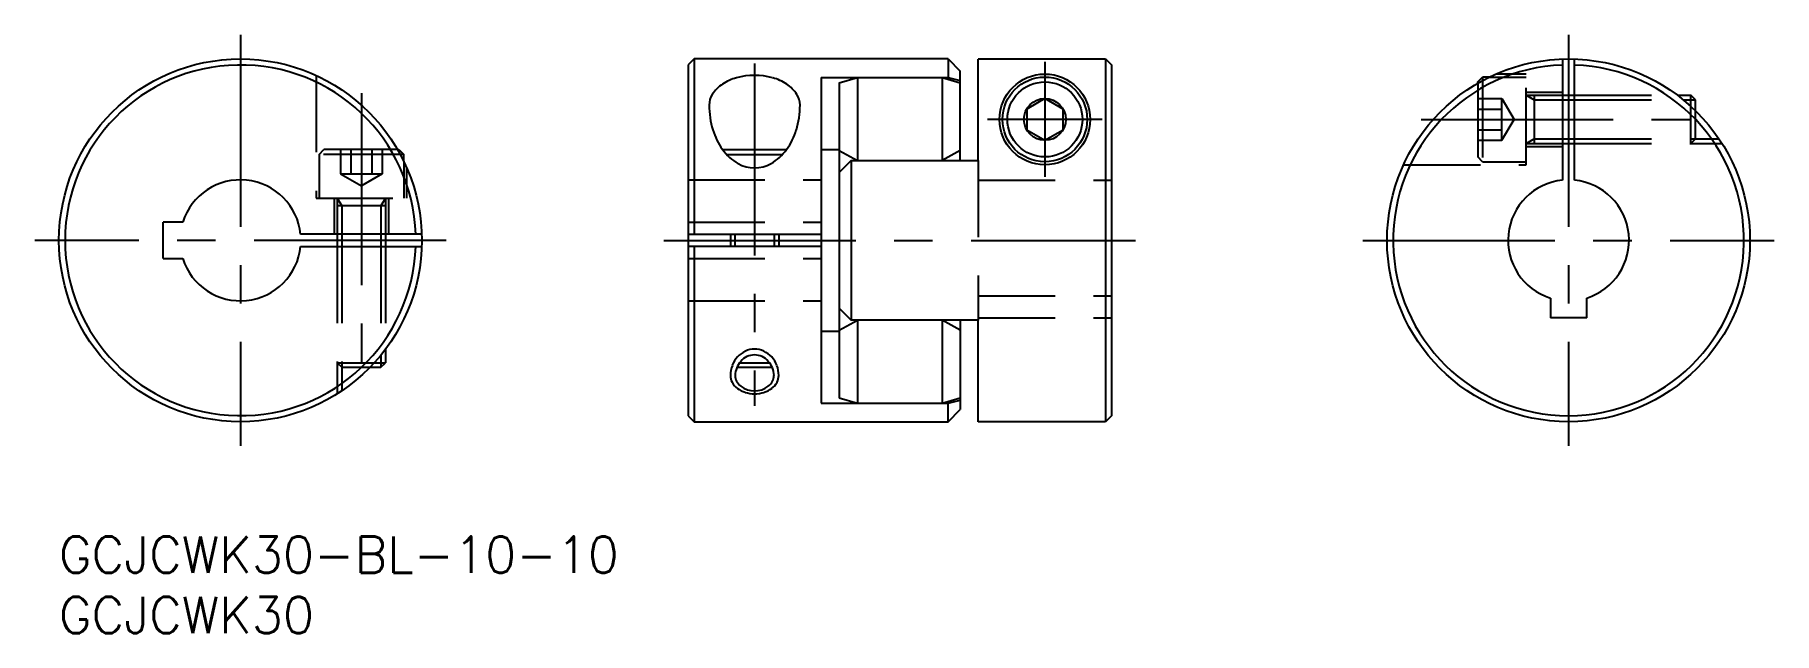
# Model space of a CAD drawing. Extents: x -2 to 142, y -8 to 41.
import ezdxf

# ---------------------------------------------------------------- set-up
doc = ezdxf.new("R2010")
doc.units = 0
doc.header["$LTSCALE"] = 0.5
doc.linetypes.add('CENTER', pattern=[50.8, 31.75, -6.35, 6.35, -6.35])
doc.linetypes.add('DASHED', pattern=[19.05, 12.7, -6.35])
for name, color, linetype in [('MSM_CENTER', 1, 'CENTER'), ('MSM_CONTINUOUS', 7, 'CONTINUOUS'), ('MSM_DASHED', 4, 'DASHED'), ('MSM_NARROW', 5, 'CONTINUOUS'), ('MSM_PART_NUMBER', 7, 'CONTINUOUS')]:
    doc.layers.add(name, color=color, linetype=linetype)
doc.styles.get("Standard").update_dxf_attribs({"font": 'txt.shx', "height": 3, "bigfont": 'bigfont.shx'})

# ---------------------------------------------------------------- blocks, each defined once
blk = doc.blocks.new('*U7')
at = {"layer": 'MSM_PART_NUMBER'}
blk.add_text('GCJCWK30-BL-10-10', height=3, dxfattribs=at).set_placement((0, -3))
blk = doc.blocks.new('*U8')
at = {"layer": 'MSM_PART_NUMBER'}
blk.add_text('GCJCWK30', height=3, dxfattribs=at).set_placement((0, -8))

msp = doc.modelspace()

# ---------------------------------------------------------------- linework, layer by layer
at = {"layer": 'MSM_CENTER'}
for p, q in [((15, 41.49), (15, 7.49)), ((124.79, 41.49), (124.79, 7.49)), ((57.5, 39.12), (57.5, 10.8)), ((81.5, 39.24), (81.5, 29.74)), ((25, 36.67), (25, 12.31)), ((86.25, 34.49), (76.75, 34.49)), ((112.61, 34.49), (136.97, 34.49)), ((32, 24.49), (-2, 24.49)), ((50, 24.49), (89, 24.49)), ((107.79, 24.49), (141.79, 24.49))]:
    msp.add_line(p, q, dxfattribs=at)
at = {"layer": 'MSM_CONTINUOUS'}
for p, q in [((52.5, 39.49), (52, 38.99)), ((52, 38.99), (52, 9.99)), ((73.5, 39.49), (52.5, 39.49)), ((52.5, 39.49), (52.5, 24.99)), ((73.5, 39.49), (73.5, 37.81)), ((73.5, 39.49), (74.5, 38.49)), ((76, 39.49), (86.5, 39.49)), ((76, 31.1), (76, 39.48)), ((86.5, 39.49), (86.5, 9.49)), ((86.5, 39.49), (87, 38.99)), ((87, 38.99), (87, 9.99)), ((124.29, 39.48), (124.29, 29.46)), ((125.29, 29.46), (125.29, 39.48)), ((63, 37.95), (63, 11.02)), ((63, 37.95), (73.5, 37.95)), ((64.5, 37.52), (66, 37.95)), ((64.5, 37.52), (64.5, 11.46)), ((66, 37.95), (66, 31.1)), ((73, 37.95), (74.5, 37.52)), ((73, 37.95), (73, 31.1)), ((73.5, 37.95), (74.5, 37.72)), ((74.5, 31.1), (74.5, 38.49)), ((117.29, 37.59), (117.69, 37.99)), ((117.29, 37.48), (117.29, 37.59)), ((118.26, 37.99), (117.69, 37.99)), ((117.69, 37.99), (117.69, 37.7)), ((81.5, 36.22), (80, 35.35)), ((83, 35.35), (81.5, 36.22)), ((124.29, 36.49), (125.31, 36.49)), ((133.79, 36.49), (134.91, 36.49)), ((135.29, 36.11), (134.91, 36.49)), ((134.91, 35.56), (134.91, 36.49)), ((135.29, 35.2), (135.29, 36.11)), ((80, 35.35), (80, 33.62)), ((83, 33.62), (83, 35.35)), ((80, 33.62), (81.5, 32.76)), ((81.5, 32.76), (83, 33.62)), ((27.99, 31.99), (28.1, 31.99)), ((28.1, 31.99), (28.5, 31.59)), ((54.86, 31.99), (60.15, 31.99)), ((63, 31.99), (64.5, 31.99)), ((64.5, 31.91), (66, 31.1)), ((74.5, 31.92), (73, 31.1)), ((124.29, 32.49), (125.31, 32.49)), ((28.5, 31.59), (28.21, 31.59)), ((28.5, 31.03), (28.5, 31.59)), ((55.19, 31.59), (59.81, 31.59)), ((65.5, 31.1), (64.5, 30.1)), ((65.5, 31.1), (65.5, 17.88)), ((65.5, 31.1), (76, 31.1)), ((10.23, 25.99), (8.6, 25.99)), ((8.6, 22.99), (8.6, 25.99)), ((29.99, 24.99), (19.97, 24.99)), ((23, 24.99), (23, 23.97)), ((27, 24.99), (27, 23.97)), ((52, 24.99), (63, 24.99)), ((55.5, 24.96), (55.5, 23.96)), ((59.5, 24.96), (59.5, 23.96)), ((19.97, 23.99), (29.99, 23.99)), ((63, 23.99), (52, 23.99)), ((52.5, 23.99), (52.5, 9.49)), ((8.6, 22.99), (10.23, 22.99)), ((64.5, 18.88), (65.5, 17.88)), ((123.29, 19.72), (123.29, 18.09)), ((126.29, 18.09), (126.29, 19.72)), ((64.5, 17.07), (66, 17.88)), ((76, 17.88), (65.5, 17.88)), ((66, 17.88), (66, 11.02)), ((74.5, 17.06), (73, 17.88)), ((73, 17.88), (73, 11.02)), ((74.5, 17.88), (74.5, 10.49)), ((76, 9.49), (76, 17.88)), ((126.29, 18.09), (123.29, 18.09)), ((63, 16.99), (64.5, 16.99)), ((27, 15.49), (27, 14.37)), ((25.71, 13.99), (26.62, 13.99)), ((26.07, 14.37), (27, 14.37)), ((26.62, 13.99), (27, 14.37)), ((56.05, 13.99), (58.96, 13.99)), ((56.28, 14.37), (58.73, 14.37)), ((63, 11.02), (73.5, 11.02)), ((64.5, 11.46), (66, 11.02)), ((73, 11.02), (74.5, 11.46)), ((73.5, 11.02), (74.5, 11.26)), ((73.5, 9.49), (73.5, 11.17)), ((73.5, 9.49), (74.5, 10.49)), ((52, 9.99), (52.5, 9.49)), ((52.5, 9.49), (73.5, 9.49)), ((86.5, 9.49), (76, 9.49)), ((87, 9.99), (86.5, 9.49))]:
    msp.add_line(p, q, dxfattribs=at)
for centre, radius in [((15, 24.49), 15), ((124.79, 24.49), 15), ((81.5, 34.49), 3.75), ((81.5, 34.49), 3.5), ((81.5, 34.49), 3.1), ((81.5, 34.49), 1.73)]:
    msp.add_circle(centre, radius, dxfattribs=at)
for centre, radius, start, end in [((15, 24.49), 14.5, 1.9761, 358.0239), ((124.79, 24.49), 14.5, 91.9761, 88.0239), ((56.41, 35.03), 2.84, 123.2173, 147.6839), ((57.07, 34.02), 4.05, 105.1754, 123.2174), ((57.5, 32.42), 5.71, 74.8247, 105.1753), ((57.94, 34.02), 4.05, 56.7826, 74.8246), ((58.6, 35.03), 2.84, 32.3161, 56.7827), ((55.4, 35.67), 1.65, 147.6839, 180), ((59.61, 35.67), 1.65, 360, 32.3161), ((60.9, 35.67), 7.15, 180, 196.6753), ((54.11, 35.67), 7.15, 343.3248, 360), ((59.23, 35.17), 5.4, 196.6752, 215.8731), ((55.78, 35.17), 5.4, 324.1269, 343.3248), ((58.17, 34.4), 4.1, 215.8731, 240.1967), ((56.83, 34.4), 4.1, 299.8033, 324.1268), ((57.5, 33.23), 2.75, 240.1968, 299.8059), ((15, 24.49), 5, 5.7392, 162.5424), ((124.79, 24.49), 5, 95.7392, 252.5424), ((124.79, 24.49), 5, 287.4576, 84.2608), ((15, 24.49), 5, 197.4576, 354.2608), ((57.56, 13.33), 1.65, 135.9329, 158.1522), ((57.5, 13.53), 1.48, 40.0312, 139.9688), ((57.45, 13.33), 1.65, 21.8478, 44.0671), ((57.61, 13.31), 1.71, 158.1522, 180), ((56.86, 13.31), 0.958, 180.0001, 208.277), ((57.4, 13.31), 1.71, 0, 21.8478), ((58.15, 13.31), 0.958, 331.7231, 360), ((57.17, 13.47), 1.31, 208.277, 232.403), ((57.5, 13.88), 1.84, 231.9566, 308.0434), ((57.84, 13.47), 1.31, 307.5969, 331.7229)]:
    msp.add_arc(centre, radius, start, end, dxfattribs=at)
at = {"layer": 'MSM_DASHED'}
for p, q in [((21.25, 38.12), (21.25, 27.99)), ((117.29, 37.48), (117.29, 31.39)), ((117.69, 37.7), (117.69, 30.99)), ((118.26, 37.99), (121.29, 37.99)), ((121.29, 38.24), (118.8, 38.24)), ((121.29, 30.74), (121.29, 38.24)), ((117.29, 36.22), (119.29, 36.22)), ((119.29, 36.22), (120.29, 34.49)), ((119.29, 32.76), (119.29, 36.22)), ((121.29, 36.74), (124.29, 36.74)), ((121.29, 36.49), (121.95, 36.11)), ((121.29, 36.49), (124.29, 36.49)), ((121.95, 36.49), (121.95, 32.49)), ((121.95, 36.11), (124.29, 36.11)), ((125.29, 36.49), (133.79, 36.49)), ((125.29, 36.11), (134.28, 36.11)), ((117.29, 35.35), (119.29, 35.35)), ((134.91, 32.49), (134.91, 35.56)), ((135.29, 32.87), (135.29, 35.2)), ((117.29, 33.62), (119.29, 33.62)), ((119.29, 32.76), (120.29, 34.49)), ((21.5, 31.59), (21.9, 31.99)), ((27.99, 31.99), (21.9, 31.99)), ((23.27, 31.99), (23.27, 29.99)), ((24.13, 31.99), (24.13, 29.99)), ((25.87, 31.99), (25.87, 29.99)), ((26.73, 31.99), (26.73, 29.99)), ((117.29, 32.76), (119.29, 32.76)), ((121.29, 32.49), (121.95, 32.87)), ((121.29, 32.49), (124.29, 32.49)), ((121.29, 32.24), (124.29, 32.24)), ((121.95, 32.87), (124.29, 32.87)), ((125.29, 32.87), (137.24, 32.87)), ((125.29, 32.49), (137.48, 32.49)), ((134.91, 32.49), (135.29, 32.87)), ((28.21, 31.59), (21.5, 31.59)), ((21.5, 31.59), (21.5, 27.99)), ((28.5, 31.03), (28.5, 27.99)), ((28.75, 27.99), (28.75, 30.48)), ((76, 31.1), (76, 17.88)), ((111.16, 30.74), (121.29, 30.74)), ((117.69, 30.99), (117.29, 31.39)), ((117.69, 30.99), (121.29, 30.99)), ((23.27, 29.99), (25, 28.99)), ((23.27, 29.99), (26.73, 29.99)), ((26.73, 29.99), (25, 28.99)), ((52, 29.49), (63, 29.49)), ((76, 29.46), (87, 29.46)), ((21.25, 27.99), (28.75, 27.99)), ((22.75, 27.99), (22.75, 24.99)), ((23, 27.99), (23.38, 27.33)), ((23, 27.99), (23, 24.99)), ((27, 27.33), (23, 27.33)), ((23.38, 27.33), (23.38, 24.99)), ((27, 27.99), (26.62, 27.33)), ((26.62, 27.33), (26.62, 24.99)), ((27, 27.99), (27, 24.99)), ((27.25, 27.99), (27.25, 24.99)), ((52, 25.99), (63, 25.99)), ((23, 23.99), (23, 11.8)), ((23.38, 23.99), (23.38, 12.05)), ((26.62, 23.99), (26.62, 15)), ((27, 23.99), (27, 15.49)), ((52, 22.99), (63, 22.99)), ((52, 19.49), (63, 19.49)), ((76, 19.91), (87, 19.91)), ((76, 18.09), (87, 18.09)), ((23, 14.37), (26.07, 14.37)), ((23, 14.37), (23.38, 13.99)), ((23.38, 13.99), (25.71, 13.99))]:
    msp.add_line(p, q, dxfattribs=at)
at = {"layer": 'MSM_NARROW'}
for p, q in [((124.29, 36.11), (125.29, 36.11)), ((134.28, 36.11), (135.28, 36.11)), ((124.29, 32.87), (125.29, 32.87)), ((23.38, 24.99), (23.38, 23.99)), ((26.62, 24.99), (26.62, 23.99)), ((55.88, 24.96), (55.88, 23.96)), ((59.12, 24.96), (59.12, 23.96)), ((26.62, 15), (26.62, 14))]:
    msp.add_line(p, q, dxfattribs=at)
for centre, radius, start, end in [((57.7, 13.38), 2.18, 137.4701, 159.1956), ((57.58, 13.48), 2.02, 114.3022, 137.4702), ((57.5, 13.65), 1.84, 65.6979, 114.3021), ((57.43, 13.48), 2.02, 42.5299, 65.6978), ((57.31, 13.38), 2.18, 20.8044, 42.5298), ((57.88, 13.31), 2.37, 159.1955, 180.0001), ((56.65, 13.31), 1.15, 180, 208.7787), ((57.13, 13.31), 2.37, 0, 20.8045), ((58.35, 13.31), 1.15, 331.2213, 0.0001), ((57.06, 13.53), 1.62, 208.7786, 232.9794), ((57.33, 13.89), 2.06, 232.9793, 252.653), ((57.5, 14.44), 2.64, 252.6531, 287.3469), ((57.68, 13.89), 2.06, 287.347, 307.0207), ((57.94, 13.53), 1.62, 307.0207, 331.2214)]:
    msp.add_arc(centre, radius, start, end, dxfattribs=at)

# ---------------------------------------------------------------- block references
at = {"layer": 'MSM_CONTINUOUS'}
for name in ['*U7', '*U8']:
    msp.add_blockref(name, (0, 0), dxfattribs=at)

doc.saveas('drawing.dxf')
